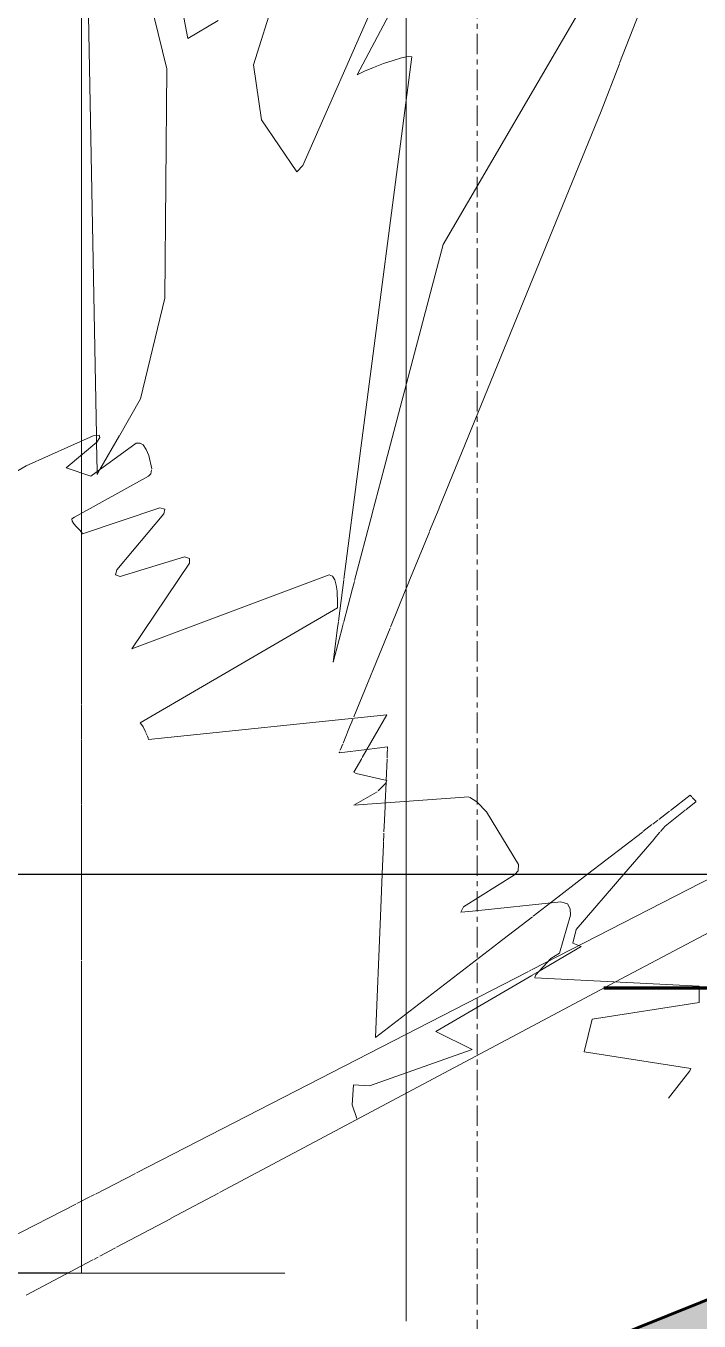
# Model space of a CAD drawing. Header units: inches. Extents: x -8991 to -6983, y -226 to 479.
# Drawn here: x -8445.63 to -8429.13, y -56.15 to -24.43 of the extents above; entities that cross this region are included whole.
import ezdxf

# ---------------------------------------------------------------- set-up
doc = ezdxf.new("R2010")
doc.units = ezdxf.units.IN
doc.header["$MEASUREMENT"] = 0
doc.linetypes.add('Grid Line 1_2_', pattern=[0.875, 0.5, -0.125, 0.125, -0.125])
for name, color, linetype, lineweight in [('A-DETL-GENF', 92, 'Continuous', 9), ('C-TOPO', 7, 'Continuous', 9), ('C-TOPO-1', 7, 'Continuous', 60), ('C-TOPO-MAJR', 7, 'Continuous', 80), ('S-FNDN', 32, 'Continuous', 18), ('S-GRID-1', 1, 'Grid Line 1_2_', 9)]:
    doc.layers.add(name, color=color, linetype=linetype, lineweight=lineweight)

# ---------------------------------------------------------------- blocks, each defined once
blk = doc.blocks.new('fountain grass 26747 - fountain grass 26747-1770214-Section 36')
at = {"layer": 'A-DETL-GENF'}
for p, q in [((-8459.871, -45.203), (-8433.643, -45.206)), ((-8445.009, -45.211), (-8450.261, -45.211)), ((-8446.944, -45.211), (-8438.309, -45.211)), ((-8437.794, -45.211), (-8445.009, -45.211)), ((-8438.309, -45.211), (-8437.582, -45.211)), ((-8436.893, -45.211), (-8437.794, -45.211)), ((-8437.582, -45.211), (-8430.941, -45.211)), ((-8433.645, -45.211), (-8436.893, -45.211)), ((-8431.865, -45.211), (-8433.636, -45.211)), ((-8433.631, -45.206), (-8420.702, -45.207)), ((-8430.973, -45.211), (-8431.865, -45.211)), ((-8429.617, -45.211), (-8430.973, -45.211)), ((-8430.941, -45.211), (-8426.479, -45.211)), ((-8426.209, -45.211), (-8429.617, -45.211))]:
    blk.add_line(p, q, dxfattribs=at)
blk = doc.blocks.new('fountain grass 26747 - fountain grass 26747-V10-Section 36')
at = {"layer": 'A-DETL-GENF'}
for p, q in [((-8443.977, -34.467), (-8445.623, -35.208)), ((-8443.835, -34.45), (-8443.977, -34.467)), ((-8443.885, -34.624), (-8443.815, -34.514)), ((-8443.815, -34.514), (-8443.835, -34.45)), ((-8444.641, -35.256), (-8443.885, -34.624)), ((-8442.922, -34.65), (-8444.037, -35.457)), ((-8442.828, -34.651), (-8442.922, -34.65)), ((-8442.752, -34.693), (-8442.828, -34.651)), ((-8442.676, -34.802), (-8442.752, -34.693)), ((-8442.611, -34.954), (-8442.676, -34.802)), ((-8445.623, -35.208), (-8446.051, -35.457)), ((-8442.544, -35.279), (-8442.611, -34.954)), ((-8444.037, -35.457), (-8444.641, -35.256)), ((-8444.44, -36.465), (-8442.626, -35.457)), ((-8442.626, -35.457), (-8442.562, -35.4)), ((-8442.562, -35.4), (-8442.547, -35.299)), ((-8444.498, -36.502), (-8444.44, -36.465)), ((-8442.348, -36.23), (-8444.238, -36.868)), ((-8443.402, -37.753), (-8442.245, -36.384)), ((-8442.223, -36.263), (-8442.348, -36.23)), ((-8442.245, -36.384), (-8442.223, -36.263)), ((-8444.497, -36.56), (-8444.498, -36.502)), ((-8444.453, -36.628), (-8444.497, -36.56)), ((-8444.387, -36.701), (-8444.453, -36.628)), ((-8444.317, -36.771), (-8444.387, -36.701)), ((-8444.261, -36.829), (-8444.317, -36.771)), ((-8444.238, -36.868), (-8444.261, -36.829)), ((-8441.741, -37.435), (-8443.315, -37.916)), ((-8443.029, -39.689), (-8441.614, -37.586)), ((-8441.619, -37.472), (-8441.741, -37.435)), ((-8441.614, -37.586), (-8441.619, -37.472)), ((-8443.432, -37.875), (-8443.402, -37.753)), ((-8443.315, -37.916), (-8443.432, -37.875)), ((-8438.193, -37.875), (-8443.029, -39.689)), ((-8438.113, -37.907), (-8438.193, -37.875)), ((-8438.058, -37.996), (-8438.113, -37.907)), ((-8438.022, -38.126), (-8438.058, -37.996)), ((-8438.002, -38.277), (-8438.022, -38.126)), ((-8437.994, -38.421), (-8438.002, -38.277)), ((-8442.828, -41.502), (-8437.992, -38.681)), ((-8437.991, -38.573), (-8437.993, -38.432)), ((-8437.992, -38.681), (-8437.991, -38.573)), ((-8442.795, -41.543), (-8442.828, -41.502)), ((-8442.757, -41.601), (-8442.795, -41.543)), ((-8436.783, -41.301), (-8442.626, -41.905)), ((-8437.384, -42.353), (-8436.783, -41.301)), ((-8442.719, -41.67), (-8442.757, -41.601)), ((-8442.689, -41.731), (-8442.719, -41.67)), ((-8442.66, -41.796), (-8442.684, -41.742)), ((-8442.634, -41.867), (-8442.654, -41.81)), ((-8442.626, -41.905), (-8442.632, -41.876)), ((-8437.589, -42.711), (-8437.396, -42.375)), ((-8437.533, -42.744), (-8437.589, -42.711)), ((-8436.783, -42.913), (-8437.533, -42.744)), ((-8436.994, -43.165), (-8436.813, -42.984)), ((-8436.813, -42.984), (-8436.783, -42.913)), ((-8437.589, -43.517), (-8437.019, -43.189)), ((-8434.768, -43.316), (-8437.589, -43.517)), ((-8434.576, -43.432), (-8434.753, -43.324)), ((-8434.338, -43.677), (-8434.563, -43.446)), ((-8433.555, -44.968), (-8434.338, -43.677)), ((-8433.559, -45.129), (-8433.555, -44.968)), ((-8434.905, -46.004), (-8433.651, -45.227)), ((-8433.651, -45.227), (-8433.559, -45.129)), ((-8432.519, -45.882), (-8434.684, -46.115)), ((-8432.35, -45.935), (-8432.519, -45.882)), ((-8432.289, -46.058), (-8432.35, -45.935)), ((-8434.969, -46.136), (-8434.905, -46.004)), ((-8434.684, -46.115), (-8434.969, -46.136)), ((-8432.551, -47.144), (-8432.282, -46.212)), ((-8432.282, -46.212), (-8432.289, -46.058)), ((-8432.759, -47.271), (-8432.551, -47.144)), ((-8433.133, -47.677), (-8432.759, -47.271)), ((-8433.156, -47.748), (-8433.133, -47.677)), ((-8429.126, -47.95), (-8433.156, -47.748)), ((-8429.126, -48.353), (-8429.126, -47.95)), ((-8431.746, -48.756), (-8429.126, -48.353)), ((-8431.947, -49.562), (-8431.746, -48.756)), ((-8429.328, -49.965), (-8431.947, -49.562)), ((-8429.873, -50.694), (-8429.354, -50.021)), ((-8429.354, -50.021), (-8429.328, -49.965))]:
    blk.add_line(p, q, dxfattribs=at)
blk = doc.blocks.new('fountain grass 26747 - fountain grass 26747-V11-Section 36')
at = {"layer": 'A-DETL-GENF'}
for p, q in [((-8436.303, -22.305), (-8436.303, -26.133)), ((-8436.303, -25.134), (-8436.303, -24.126)), ((-8436.303, -24.932), (-8436.303, -24.899)), ((-8436.303, -24.899), (-8436.303, -25.537)), ((-8436.303, -25.053), (-8436.303, -24.932)), ((-8436.303, -26.422), (-8436.303, -25.053)), ((-8436.303, -25.171), (-8436.303, -25.134)), ((-8436.303, -25.228), (-8436.303, -25.171)), ((-8436.303, -25.297), (-8436.303, -25.228)), ((-8436.303, -25.37), (-8436.303, -25.297)), ((-8436.303, -25.44), (-8436.303, -25.37)), ((-8436.303, -25.498), (-8436.303, -25.44)), ((-8436.303, -25.537), (-8436.303, -25.498)), ((-8436.303, -26.133), (-8436.303, -25.853)), ((-8436.303, -25.853), (-8436.303, -26.013)), ((-8436.303, -26.013), (-8436.303, -26.417)), ((-8436.303, -26.141), (-8436.303, -26.104)), ((-8436.303, -26.104), (-8436.303, -26.584)), ((-8436.303, -26.255), (-8436.303, -26.141)), ((-8436.303, -28.358), (-8436.303, -26.255)), ((-8436.303, -26.417), (-8436.303, -27.141)), ((-8436.303, -26.544), (-8436.303, -26.422)), ((-8436.303, -26.576), (-8436.303, -26.544)), ((-8436.303, -26.544), (-8436.303, -28.358)), ((-8436.303, -26.584), (-8436.303, -26.544)), ((-8436.303, -26.665), (-8436.303, -26.576)), ((-8436.303, -26.794), (-8436.303, -26.665)), ((-8436.303, -26.946), (-8436.303, -26.794)), ((-8436.303, -27.101), (-8436.303, -26.946)), ((-8436.303, -27.242), (-8436.303, -27.101)), ((-8436.303, -27.141), (-8436.303, -27.167)), ((-8436.303, -27.167), (-8436.303, -27.262)), ((-8436.303, -27.35), (-8436.303, -27.242)), ((-8436.303, -27.262), (-8436.303, -27.456)), ((-8436.303, -29.76), (-8436.303, -27.342)), ((-8436.303, -27.342), (-8436.303, -27.495)), ((-8436.303, -30.171), (-8436.303, -27.35)), ((-8436.303, -27.456), (-8436.303, -27.775)), ((-8436.303, -27.495), (-8436.303, -28.954)), ((-8436.303, -28.954), (-8436.303, -27.735)), ((-8436.303, -27.735), (-8436.303, -27.745)), ((-8436.303, -27.745), (-8436.303, -27.853)), ((-8436.303, -27.775), (-8436.303, -28.247)), ((-8436.303, -27.853), (-8436.303, -28.697)), ((-8436.303, -28.774), (-8436.303, -28.104)), ((-8436.303, -28.104), (-8436.303, -28.148)), ((-8436.303, -28.148), (-8436.303, -28.233)), ((-8436.303, -28.233), (-8436.303, -29.264)), ((-8436.303, -28.247), (-8436.303, -29.76)), ((-8436.303, -28.697), (-8436.303, -28.753)), ((-8436.303, -28.753), (-8436.303, -28.774)), ((-8436.303, -29.264), (-8436.303, -29.357)), ((-8436.303, -29.357), (-8436.303, -29.76)), ((-8436.303, -29.76), (-8436.303, -30.768)), ((-8436.303, -30.768), (-8436.303, -29.798)), ((-8436.303, -29.798), (-8436.303, -32.581)), ((-8436.303, -31.38), (-8436.303, -29.97)), ((-8436.303, -29.97), (-8436.303, -30.574)), ((-8436.303, -30.212), (-8436.303, -30.171)), ((-8436.303, -30.27), (-8436.303, -30.212)), ((-8436.303, -30.339), (-8436.303, -30.27)), ((-8436.303, -30.411), (-8436.303, -30.339)), ((-8436.303, -30.479), (-8436.303, -30.411)), ((-8436.303, -30.535), (-8436.303, -30.479)), ((-8436.303, -30.574), (-8436.303, -30.535)), ((-8436.303, -31.413), (-8436.303, -31.38)), ((-8436.303, -31.581), (-8436.303, -31.413)), ((-8436.303, -31.653), (-8436.303, -31.581)), ((-8436.303, -31.855), (-8436.303, -31.653)), ((-8436.303, -32.186), (-8436.303, -31.855)), ((-8436.303, -32.101), (-8436.303, -31.984)), ((-8436.303, -31.984), (-8436.303, -32.186)), ((-8436.303, -32.346), (-8436.303, -32.101)), ((-8436.303, -33.637), (-8436.303, -32.346)), ((-8436.303, -32.581), (-8436.303, -33.185)), ((-8436.303, -33.185), (-8436.303, -33.35)), ((-8436.303, -33.35), (-8436.303, -33.687)), ((-8436.303, -33.798), (-8436.303, -33.637)), ((-8436.303, -33.687), (-8436.303, -34.142)), ((-8436.303, -33.896), (-8436.303, -33.798)), ((-8436.303, -34.673), (-8436.303, -33.896)), ((-8436.303, -34.142), (-8436.303, -34.657)), ((-8436.303, -34.604), (-8436.303, -34.55)), ((-8436.303, -34.55), (-8436.303, -34.783)), ((-8436.303, -34.727), (-8436.303, -34.604)), ((-8436.303, -34.657), (-8436.303, -35.177)), ((-8436.303, -34.805), (-8436.303, -34.673)), ((-8436.303, -34.881), (-8436.303, -34.727)), ((-8436.303, -34.783), (-8436.303, -34.805)), ((-8436.303, -35.813), (-8436.303, -34.881)), ((-8436.303, -35.177), (-8436.303, -35.645)), ((-8436.303, -35.645), (-8436.303, -36.006)), ((-8436.303, -35.94), (-8436.303, -35.813)), ((-8436.303, -36.346), (-8436.303, -35.94)), ((-8436.303, -36.006), (-8436.303, -38.626)), ((-8436.303, -36.417), (-8436.303, -36.346)), ((-8436.303, -36.619), (-8436.303, -36.417)), ((-8436.303, -37.022), (-8436.303, -36.619)), ((-8436.303, -37.425), (-8436.303, -37.022)), ((-8436.303, -38.209), (-8436.303, -37.425)), ((-8436.303, -38.634), (-8436.303, -38.231)), ((-8436.303, -38.626), (-8436.303, -39.029)), ((-8436.303, -38.69), (-8436.303, -38.655)), ((-8436.303, -39.44), (-8436.303, -38.69)), ((-8436.303, -39.029), (-8436.303, -39.633)), ((-8436.303, -39.641), (-8436.303, -39.44)), ((-8436.303, -39.633), (-8436.303, -40.641)), ((-8436.303, -39.724), (-8436.303, -39.641)), ((-8436.303, -39.848), (-8436.303, -39.724)), ((-8436.303, -40.447), (-8436.303, -39.848)), ((-8436.303, -40.85), (-8436.303, -40.447)), ((-8436.303, -40.641), (-8436.303, -40.745)), ((-8436.303, -40.745), (-8436.303, -40.877)), ((-8436.303, -41.253), (-8436.303, -40.85)), ((-8436.303, -40.877), (-8436.303, -41.021)), ((-8436.303, -41.021), (-8436.303, -41.164)), ((-8436.303, -41.164), (-8436.303, -41.292)), ((-8436.303, -41.309), (-8436.303, -41.253)), ((-8436.303, -41.292), (-8436.303, -41.391)), ((-8436.303, -42.059), (-8436.303, -41.309)), ((-8436.303, -41.391), (-8436.303, -41.447)), ((-8436.303, -41.447), (-8436.303, -41.487)), ((-8436.303, -41.487), (-8436.303, -41.85)), ((-8436.303, -41.85), (-8436.303, -41.89)), ((-8436.303, -41.89), (-8436.303, -41.948)), ((-8436.303, -41.948), (-8436.303, -42.016)), ((-8436.303, -42.016), (-8436.303, -42.087)), ((-8436.303, -42.241), (-8436.303, -42.059)), ((-8436.303, -42.087), (-8436.303, -42.155)), ((-8436.303, -42.155), (-8436.303, -42.212)), ((-8436.303, -42.212), (-8436.303, -42.253)), ((-8436.303, -42.253), (-8436.303, -43.059)), ((-8436.303, -42.332), (-8436.303, -42.261)), ((-8436.303, -42.381), (-8436.303, -42.354)), ((-8436.303, -42.865), (-8436.303, -42.403)), ((-8436.303, -43.268), (-8436.303, -42.865)), ((-8436.303, -43.059), (-8436.303, -43.107)), ((-8436.303, -43.107), (-8436.303, -43.186)), ((-8436.303, -43.186), (-8436.303, -43.284)), ((-8436.303, -43.422), (-8436.303, -43.276)), ((-8436.303, -43.284), (-8436.303, -43.391)), ((-8436.303, -43.617), (-8436.303, -43.38)), ((-8436.303, -43.38), (-8436.303, -43.462)), ((-8436.303, -43.391), (-8436.303, -43.498)), ((-8436.303, -43.873), (-8436.303, -43.425)), ((-8436.303, -43.462), (-8436.303, -43.575)), ((-8436.303, -43.498), (-8436.303, -43.592)), ((-8436.303, -43.575), (-8436.303, -44.469)), ((-8436.303, -43.592), (-8436.303, -43.663)), ((-8436.303, -43.663), (-8436.303, -43.617)), ((-8436.303, -44.074), (-8436.303, -43.873)), ((-8436.303, -44.88), (-8436.303, -44.074)), ((-8436.303, -44.469), (-8436.303, -44.671)), ((-8436.303, -44.671), (-8436.303, -45.074)), ((-8436.303, -45.283), (-8436.303, -44.88)), ((-8436.303, -45.074), (-8436.303, -45.626)), ((-8436.303, -46.089), (-8436.303, -45.283)), ((-8436.303, -45.626), (-8436.303, -45.678)), ((-8436.303, -45.678), (-8436.303, -47.088)), ((-8436.303, -45.686), (-8436.303, -46.089)), ((-8436.303, -45.887), (-8436.303, -45.686)), ((-8436.303, -47.701), (-8436.303, -45.887)), ((-8436.303, -47.088), (-8436.303, -47.29)), ((-8436.303, -47.29), (-8436.303, -47.491)), ((-8436.303, -47.491), (-8436.303, -47.894)), ((-8436.303, -47.765), (-8436.303, -47.701)), ((-8436.303, -48.104), (-8436.303, -47.765)), ((-8436.303, -47.894), (-8436.303, -48.499)), ((-8436.303, -49.917), (-8436.303, -48.104)), ((-8436.303, -48.499), (-8436.303, -49.103)), ((-8436.303, -49.103), (-8436.303, -49.251)), ((-8436.303, -49.251), (-8436.303, -49.585)), ((-8436.303, -49.585), (-8436.303, -50.034)), ((-8436.303, -49.947), (-8436.303, -49.917)), ((-8436.303, -50.026), (-8436.303, -49.947)), ((-8436.303, -50.135), (-8436.303, -50.026)), ((-8436.303, -50.034), (-8436.303, -50.525)), ((-8436.303, -50.257), (-8436.303, -50.135)), ((-8436.303, -50.374), (-8436.303, -50.257)), ((-8436.303, -50.468), (-8436.303, -50.395)), ((-8436.303, -50.522), (-8436.303, -50.468)), ((-8436.303, -52.721), (-8436.303, -50.522)), ((-8436.303, -50.525), (-8436.303, -51.341)), ((-8436.303, -51.341), (-8436.303, -51.521)), ((-8436.303, -51.521), (-8436.303, -51.587)), ((-8436.303, -51.587), (-8436.303, -51.888)), ((-8436.303, -51.888), (-8436.303, -51.924)), ((-8436.303, -51.924), (-8436.303, -53.335)), ((-8436.303, -53.335), (-8436.303, -53.738)), ((-8436.303, -53.738), (-8436.303, -54.439)), ((-8436.303, -54.544), (-8436.303, -54.342)), ((-8436.303, -54.342), (-8436.303, -55.148)), ((-8436.303, -54.439), (-8436.303, -54.544)), ((-8436.303, -55.148), (-8436.303, -56.156))]:
    blk.add_line(p, q, dxfattribs=at)
blk = doc.blocks.new('fountain grass 26747 - fountain grass 26747-V13-Section 36')
at = {"layer": 'A-DETL-GENF'}
for p, q in [((-8444.268, -23.449), (-8444.268, -24.947)), ((-8444.268, -25.235), (-8444.268, -23.867)), ((-8444.268, -24.667), (-8444.268, -24.827)), ((-8444.268, -24.947), (-8444.268, -24.667)), ((-8444.268, -24.827), (-8444.268, -25.23)), ((-8444.268, -24.955), (-8444.268, -24.926)), ((-8444.268, -24.926), (-8444.268, -25.398)), ((-8444.268, -25.069), (-8444.268, -24.955)), ((-8444.268, -27.171), (-8444.268, -25.069)), ((-8444.268, -25.23), (-8444.268, -25.954)), ((-8444.268, -25.358), (-8444.268, -25.235)), ((-8444.268, -25.389), (-8444.268, -25.358)), ((-8444.268, -25.358), (-8444.268, -27.171)), ((-8444.268, -25.398), (-8444.268, -25.358)), ((-8444.268, -25.479), (-8444.268, -25.389)), ((-8444.268, -25.608), (-8444.268, -25.479)), ((-8444.268, -25.759), (-8444.268, -25.608)), ((-8444.268, -25.914), (-8444.268, -25.759)), ((-8444.268, -26.055), (-8444.268, -25.914)), ((-8444.268, -25.954), (-8444.268, -25.98)), ((-8444.268, -25.98), (-8444.268, -26.076)), ((-8444.268, -26.164), (-8444.268, -26.055)), ((-8444.268, -26.076), (-8444.268, -26.27)), ((-8444.268, -26.156), (-8444.268, -26.309)), ((-8444.268, -28.574), (-8444.268, -26.156)), ((-8444.268, -28.985), (-8444.268, -26.164)), ((-8444.268, -26.27), (-8444.268, -26.584)), ((-8444.268, -26.309), (-8444.268, -27.768)), ((-8444.268, -26.548), (-8444.268, -26.559)), ((-8444.268, -27.768), (-8444.268, -26.548)), ((-8444.268, -26.559), (-8444.268, -26.666)), ((-8444.268, -26.589), (-8444.268, -27.06)), ((-8444.268, -26.666), (-8444.268, -27.511)), ((-8444.268, -26.918), (-8444.268, -26.962)), ((-8444.268, -27.588), (-8444.268, -26.918)), ((-8444.268, -26.962), (-8444.268, -27.046)), ((-8444.268, -27.046), (-8444.268, -28.078)), ((-8444.268, -27.06), (-8444.268, -28.574)), ((-8444.268, -27.511), (-8444.268, -27.566)), ((-8444.268, -27.566), (-8444.268, -27.588)), ((-8444.268, -28.078), (-8444.268, -28.171)), ((-8444.268, -28.171), (-8444.268, -28.574)), ((-8444.268, -28.574), (-8444.268, -29.581)), ((-8444.268, -28.612), (-8444.268, -31.395)), ((-8444.268, -29.581), (-8444.268, -28.612)), ((-8444.268, -30.194), (-8444.268, -28.783)), ((-8444.268, -28.783), (-8444.268, -29.388)), ((-8444.268, -29.026), (-8444.268, -28.985)), ((-8444.268, -29.084), (-8444.268, -29.026)), ((-8444.268, -29.153), (-8444.268, -29.084)), ((-8444.268, -29.224), (-8444.268, -29.153)), ((-8444.268, -29.292), (-8444.268, -29.224)), ((-8444.268, -29.349), (-8444.268, -29.292)), ((-8444.268, -29.388), (-8444.268, -29.349)), ((-8444.268, -30.227), (-8444.268, -30.203)), ((-8444.268, -30.395), (-8444.268, -30.227)), ((-8444.268, -30.467), (-8444.268, -30.395)), ((-8444.268, -30.669), (-8444.268, -30.467)), ((-8444.268, -31), (-8444.268, -30.671)), ((-8444.268, -30.801), (-8444.268, -31)), ((-8444.268, -30.915), (-8444.268, -30.801)), ((-8444.268, -31.16), (-8444.268, -30.915)), ((-8444.268, -32.451), (-8444.268, -31.16)), ((-8444.268, -31.395), (-8444.268, -31.999)), ((-8444.268, -31.999), (-8444.268, -32.164)), ((-8444.268, -32.164), (-8444.268, -32.501)), ((-8444.268, -32.612), (-8444.268, -32.451)), ((-8444.268, -32.501), (-8444.268, -32.955)), ((-8444.268, -32.71), (-8444.268, -32.612)), ((-8444.268, -33.487), (-8444.268, -32.71)), ((-8444.268, -32.955), (-8444.268, -33.458)), ((-8444.268, -33.364), (-8444.268, -33.597)), ((-8444.268, -33.418), (-8444.268, -33.364)), ((-8444.268, -33.541), (-8444.268, -33.418)), ((-8444.268, -33.471), (-8444.268, -33.99)), ((-8444.268, -33.619), (-8444.268, -33.508)), ((-8444.268, -33.694), (-8444.268, -33.55)), ((-8444.268, -33.597), (-8444.268, -33.619)), ((-8444.268, -34.23), (-8444.268, -33.694)), ((-8444.268, -33.99), (-8444.268, -34.459)), ((-8444.268, -34.442), (-8444.268, -34.233)), ((-8444.268, -34.459), (-8444.268, -34.82)), ((-8444.268, -34.597), (-8444.268, -34.464)), ((-8444.268, -34.626), (-8444.268, -34.597)), ((-8444.268, -34.754), (-8444.268, -34.626)), ((-8444.268, -34.792), (-8444.268, -34.754)), ((-8444.268, -34.944), (-8444.268, -34.812)), ((-8444.268, -34.82), (-8444.268, -37.439)), ((-8444.268, -35.16), (-8444.268, -34.953)), ((-8444.268, -35.231), (-8444.268, -35.16)), ((-8444.268, -35.308), (-8444.268, -35.231)), ((-8444.268, -36.357), (-8444.268, -36.323)), ((-8444.268, -36.819), (-8444.268, -36.369)), ((-8444.268, -37.005), (-8444.268, -36.828)), ((-8444.268, -37.096), (-8444.268, -37.056)), ((-8444.268, -37.439), (-8444.268, -37.842)), ((-8444.268, -37.842), (-8444.268, -38.447)), ((-8444.268, -38.447), (-8444.268, -39.454)), ((-8444.268, -39.454), (-8444.268, -39.559)), ((-8444.268, -39.559), (-8444.268, -39.69)), ((-8444.268, -39.69), (-8444.268, -39.834)), ((-8444.268, -39.834), (-8444.268, -39.978)), ((-8444.268, -39.978), (-8444.268, -40.106)), ((-8444.268, -40.106), (-8444.268, -40.205)), ((-8444.268, -40.205), (-8444.268, -40.26)), ((-8444.268, -40.26), (-8444.268, -40.301)), ((-8444.268, -40.301), (-8444.268, -40.663)), ((-8444.268, -40.663), (-8444.268, -40.704)), ((-8444.268, -40.704), (-8444.268, -40.761)), ((-8444.268, -40.761), (-8444.268, -40.829)), ((-8444.268, -40.829), (-8444.268, -40.9)), ((-8444.268, -40.9), (-8444.268, -40.968)), ((-8444.268, -40.968), (-8444.268, -41.026)), ((-8444.268, -41.026), (-8444.268, -41.051)), ((-8444.268, -41.066), (-8444.268, -41.872)), ((-8444.268, -41.872), (-8444.268, -41.909)), ((-8444.268, -41.921), (-8444.268, -41.997)), ((-8444.268, -41.999), (-8444.268, -42.076)), ((-8444.268, -42.076), (-8444.268, -42.004)), ((-8444.268, -42.136), (-8444.268, -42.089)), ((-8444.268, -42.098), (-8444.268, -42.197)), ((-8444.268, -42.17), (-8444.268, -42.141)), ((-8444.268, -42.236), (-8444.268, -42.197)), ((-8444.268, -42.197), (-8444.268, -42.275)), ((-8444.268, -42.431), (-8444.268, -42.197)), ((-8444.268, -42.205), (-8444.268, -42.311)), ((-8444.268, -42.275), (-8444.268, -42.389)), ((-8444.268, -42.311), (-8444.268, -42.405)), ((-8444.268, -42.389), (-8444.268, -43.277)), ((-8444.268, -42.405), (-8444.268, -42.477)), ((-8444.268, -42.477), (-8444.268, -42.431)), ((-8444.268, -43.283), (-8444.268, -43.484)), ((-8444.268, -43.501), (-8444.268, -43.887)), ((-8444.268, -43.887), (-8444.268, -44.44)), ((-8444.268, -44.44), (-8444.268, -44.492)), ((-8444.268, -44.492), (-8444.268, -45.902)), ((-8444.268, -45.902), (-8444.268, -46.104)), ((-8444.268, -46.104), (-8444.268, -46.305)), ((-8444.268, -46.305), (-8444.268, -46.704)), ((-8444.268, -46.708), (-8444.268, -47.313)), ((-8444.268, -47.334), (-8444.268, -47.917)), ((-8444.268, -47.917), (-8444.268, -48.065)), ((-8444.268, -48.065), (-8444.268, -48.399)), ((-8444.268, -48.399), (-8444.268, -48.848)), ((-8444.268, -48.848), (-8444.268, -49.339)), ((-8444.268, -49.339), (-8444.268, -50.155)), ((-8444.268, -50.155), (-8444.268, -50.335)), ((-8444.268, -50.335), (-8444.268, -50.401)), ((-8444.268, -50.401), (-8444.268, -50.702)), ((-8444.268, -50.702), (-8444.268, -50.738)), ((-8444.268, -50.738), (-8444.268, -52.148)), ((-8444.268, -52.148), (-8444.268, -52.551)), ((-8444.268, -52.551), (-8444.268, -53.253)), ((-8444.268, -53.156), (-8444.268, -53.962)), ((-8444.268, -53.357), (-8444.268, -53.156)), ((-8444.268, -53.268), (-8444.268, -53.357)), ((-8444.268, -53.962), (-8444.268, -54.969)), ((-8475.526, -54.97), (-8444.585, -54.973)), ((-8447.337, -54.977), (-8445.596, -54.977)), ((-8445.596, -54.977), (-8444.4, -54.977)), ((-8439.282, -54.977), (-8444.4, -54.977))]:
    blk.add_line(p, q, dxfattribs=at)
blk = doc.blocks.new('lupin 26755 - lupin 26755-V14-Section 36')
at = {"layer": 'A-DETL-GENF'}
for p, q in [((-8440.047, -25.38), (-8437.884, -18.477)), ((-8435.145, -19.447), (-8438.839, -27.852)), ((-8437.504, -25.627), (-8435.328, -21.517)), ((-8441.657, -24.738), (-8442.076, -22.564)), ((-8442.818, -22.863), (-8442.173, -25.478)), ((-8443.899, -34.457), (-8444.108, -23.385)), ((-8431.759, -23.544), (-8435.4, -29.787)), ((-8431.074, -25.343), (-8430.59, -24.092)), ((-8440.915, -24.293), (-8441.657, -24.738)), ((-8439.849, -26.731), (-8440.047, -25.38)), ((-8437.465, -35.147), (-8436.17, -25.183)), ((-8436.865, -25.354), (-8437.106, -25.444)), ((-8436.627, -25.275), (-8436.865, -25.354)), ((-8436.417, -25.215), (-8436.627, -25.275)), ((-8436.257, -25.181), (-8436.417, -25.215)), ((-8436.17, -25.183), (-8436.257, -25.181)), ((-8431.526, -26.514), (-8431.079, -25.357)), ((-8442.173, -25.478), (-8442.218, -31.098)), ((-8437.327, -25.538), (-8437.504, -25.627)), ((-8437.106, -25.444), (-8437.327, -25.538)), ((-8435.498, -36.236), (-8431.526, -26.514)), ((-8438.987, -28), (-8439.849, -26.731)), ((-8438.839, -27.852), (-8438.987, -28)), ((-8435.4, -29.787), (-8436.843, -35.258)), ((-8442.218, -31.098), (-8442.82, -33.565)), ((-8442.82, -33.565), (-8443.329, -34.453)), ((-8443.896, -34.633), (-8443.899, -34.464)), ((-8443.336, -34.464), (-8443.812, -35.295)), ((-8443.882, -35.346), (-8443.896, -34.633)), ((-8437.833, -37.978), (-8437.466, -35.154)), ((-8443.881, -35.415), (-8443.882, -35.346)), ((-8443.812, -35.295), (-8443.881, -35.415)), ((-8436.844, -35.259), (-8437.137, -36.372)), ((-8437.14, -36.384), (-8437.571, -38.017)), ((-8435.731, -36.807), (-8435.499, -36.24)), ((-8436.238, -38.049), (-8435.736, -36.819)), ((-8437.967, -39.011), (-8437.835, -37.996)), ((-8437.576, -38.035), (-8437.621, -38.207)), ((-8436.304, -38.209), (-8436.241, -38.056)), ((-8437.622, -38.21), (-8437.837, -39.026)), ((-8436.69, -39.155), (-8436.311, -38.226)), ((-8438.097, -40.012), (-8437.988, -39.173)), ((-8437.878, -39.179), (-8438.097, -40.012)), ((-8437.988, -39.168), (-8437.969, -39.027)), ((-8437.842, -39.043), (-8437.876, -39.173)), ((-8437.587, -41.35), (-8436.701, -39.181)), ((-8437.853, -42), (-8437.659, -41.527)), ((-8437.656, -41.519), (-8437.61, -41.408)), ((-8437.269, -42.152), (-8437.949, -42.237)), ((-8437.922, -42.17), (-8437.905, -42.13)), ((-8437.9, -42.118), (-8437.873, -42.05)), ((-8437.87, -42.043), (-8437.86, -42.019)), ((-8436.763, -42.088), (-8437.269, -42.152)), ((-8436.769, -42.227), (-8436.766, -42.167)), ((-8436.766, -42.155), (-8436.763, -42.088)), ((-8437.948, -42.234), (-8437.937, -42.207)), ((-8436.797, -42.909), (-8436.775, -42.391)), ((-8436.774, -42.369), (-8436.769, -42.227)), ((-8436.82, -43.459), (-8436.799, -42.952)), ((-8436.823, -43.544), (-8436.82, -43.462)), ((-8429.348, -43.275), (-8429.829, -43.645)), ((-8429.455, -43.628), (-8429.2, -43.423)), ((-8429.308, -43.315), (-8429.348, -43.275)), ((-8429.207, -43.416), (-8429.294, -43.329)), ((-8436.838, -43.881), (-8436.824, -43.548)), ((-8429.849, -43.66), (-8430.115, -43.865)), ((-8429.96, -44.033), (-8429.468, -43.638)), ((-8436.85, -44.171), (-8436.838, -43.891)), ((-8430.281, -43.992), (-8430.505, -44.165)), ((-8430.136, -43.881), (-8430.264, -43.979)), ((-8430.073, -44.164), (-8429.96, -44.033)), ((-8436.859, -44.407), (-8436.853, -44.253)), ((-8436.853, -44.241), (-8436.851, -44.201)), ((-8430.516, -44.174), (-8431.859, -45.206)), ((-8430.969, -45.206), (-8430.231, -44.348)), ((-8430.225, -44.341), (-8430.087, -44.18)), ((-8436.892, -45.187), (-8436.863, -44.488)), ((-8436.863, -44.483), (-8436.86, -44.426)), ((-8436.927, -46.032), (-8436.893, -45.206)), ((-8431.859, -45.206), (-8432.772, -45.909)), ((-8432.137, -46.566), (-8430.969, -45.206)), ((-8432.772, -45.909), (-8433.197, -46.236)), ((-8437.059, -49.207), (-8436.936, -46.236)), ((-8436.936, -46.234), (-8436.927, -46.035)), ((-8433.214, -46.249), (-8434.078, -46.913)), ((-8432.219, -46.899), (-8432.137, -46.566)), ((-8434.087, -46.921), (-8437.059, -49.207)), ((-8432.017, -46.982), (-8432.219, -46.899)), ((-8433.046, -47.582), (-8432.017, -46.982)), ((-8433.218, -47.682), (-8433.046, -47.582)), ((-8435.576, -49.058), (-8433.225, -47.687)), ((-8434.687, -49.503), (-8435.576, -49.058)), ((-8437.208, -50.393), (-8434.687, -49.503)), ((-8437.631, -50.857), (-8437.601, -50.369)), ((-8437.601, -50.369), (-8437.208, -50.393)), ((-8437.516, -51.192), (-8437.631, -50.857))]:
    blk.add_line(p, q, dxfattribs=at)

msp = doc.modelspace()

# ---------------------------------------------------------------- hatches: boundary and pattern name
at = {"layer": 'C-TOPO'}
msp.add_hatch(color=256, dxfattribs=at).paths.add_polyline_path([(-8685.81938, -196.91009), (-8337.95378, -196.91009), (-8337.95378, -42), (-8361.51629, -42), (-8393.71123, -41.50369), (-8497.93041, -83.3117), (-8517.86705, -94.31145), (-8692.81938, -94.31145), (-8692.81938, -145), (-8685.81938, -145), (-8685.81938, -157), (-8692.81938, -157), (-8692.81938, -196.91009)], flags=0)

# ---------------------------------------------------------------- linework, layer by layer
for p, q in [((-8393.71143, -41.50369), (-8497.93066, -83.31172)), ((-8426.2008, -45.20672), (-8431.17203, -47.84758)), ((-8431.17203, -47.84758), (-8439.06969, -52.04305)), ((-8439.06969, -52.04305), (-8440.88438, -53.00707)), ((-8440.90396, -53.01747), (-8442.08135, -53.64293)), ((-8442.08681, -53.64583), (-8443.40593, -54.34659)), ((-8443.43021, -54.35949), (-8443.81743, -54.56519)), ((-8443.98527, -54.65435), (-8445.61916, -55.52232)), ((-8443.85981, -54.5877), (-8443.96646, -54.64436))]:
    msp.add_line(p, q, dxfattribs=at)
at = {"layer": 'C-TOPO-1'}
msp.add_line((-8497.93041, -83.3117), (-8393.71143, -41.50377), dxfattribs=at)
at = {"layer": 'C-TOPO-MAJR'}
for p, q in [((-8429.12603, -48), (-8431.45889, -48)), ((-8428.8815, -48), (-8429.12603, -48))]:
    msp.add_line(p, q, dxfattribs=at)
at = {"layer": 'S-FNDN'}
for p, q in [((-8427.50032, -44.60724), (-8433.2319, -47.55065)), ((-8433.2494, -47.55964), (-8433.30549, -47.58844)), ((-8433.32474, -47.59833), (-8442.91862, -52.52518)), ((-8442.94473, -52.53859), (-8443.92431, -53.04165)), ((-8444.40088, -53.28638), (-8446.06331, -54.14011)), ((-8444.04654, -53.10441), (-8444.37704, -53.27414)), ((-8443.94197, -53.05071), (-8444.03102, -53.09644))]:
    msp.add_line(p, q, dxfattribs=at)
at = {"layer": 'S-GRID-1'}
msp.add_line((-8434.56938, -194), (-8434.56938, 454.14485), dxfattribs=at)

# ---------------------------------------------------------------- block references
at = {"layer": 'A-DETL-GENF'}
for name in ['fountain grass 26747 - fountain grass 26747-1770214-Section 36', 'fountain grass 26747 - fountain grass 26747-V13-Section 36', 'fountain grass 26747 - fountain grass 26747-V11-Section 36', 'lupin 26755 - lupin 26755-V14-Section 36', 'fountain grass 26747 - fountain grass 26747-V10-Section 36']:
    msp.add_blockref(name, (0, 0), dxfattribs=at)

doc.saveas('drawing.dxf')
